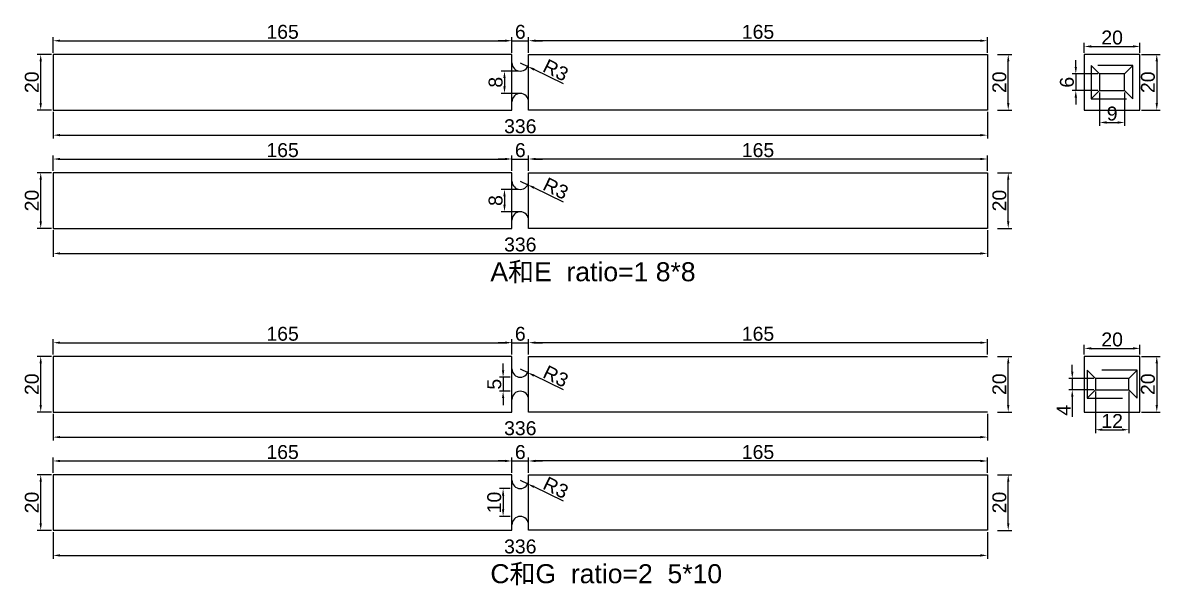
# Model space of a CAD drawing. Header units: millimetres. Extents: x 1455 to 24185, y -7314 to 4772.
# Drawn here: x 16983.2 to 17392.4, y -3336 to -3133.8 of the extents above; entities that cross this region are included whole.
import ezdxf

# ---------------------------------------------------------------- set-up
doc = ezdxf.new("R2010")
doc.units = ezdxf.units.MM
doc.linetypes.add('DASHED', pattern=[19.05, 12.7, -6.35])
doc.styles.get("Standard").update_dxf_attribs({"font": 'arial.ttf'})
doc.dimstyles.new('ISO-25', dxfattribs={"dimtxt": 5, "dimasz": 2.5, "dimexe": 1.25, "dimexo": 0.625, "dimtad": 1, "dimtxsty": 'Standard', "dimcen": 2.5, "dimadec": 0, "dimazin": 0, "dimtfac": 1, "dimtmove": 0, "dimatfit": 3, "dimfxl": 1, "dimarcsym": 0})

# ---------------------------------------------------------------- blocks, each defined once
blk = doc.blocks.new('*D2267')
at = {"color": 0, "lineweight": -2, "transparency": 16777216}
for p, q in [((16993.56, -3145.19), (16988.45, -3145.19)), ((16989.7, -3162.69), (16989.7, -3147.69)), ((16993.56, -3165.19), (16988.45, -3165.19))]:
    blk.add_line(p, q, dxfattribs=at)
at = {"color": 0, "transparency": 16777216}
for points in [[(16989.28, -3147.69), (16990.12, -3147.69), (16989.7, -3145.19)], [(16989.28, -3162.69), (16990.12, -3162.69), (16989.7, -3165.19)]]:
    blk.add_solid(points, dxfattribs=at)
at = {"layer": 'Defpoints', "color": 0, "transparency": 16777216}
for p in [(16989.7, -3145.19), (16994.19, -3145.19), (16994.19, -3165.19)]:
    blk.add_point(p, dxfattribs=at)
at = {"color": 0, "transparency": 16777216, "insert": (16986.52, -3155.19), "char_height": 5, "attachment_point": 5, "rotation": 90}
blk.add_mtext('20', dxfattribs=at)
blk = doc.blocks.new('*D2717')
at = {"color": 0, "lineweight": -2, "transparency": 16777216}
for p, q in [((16994.19, -3144.57), (16994.19, -3139.01)), ((16996.69, -3140.26), (17156.69, -3140.26)), ((17159.19, -3144.57), (17159.19, -3139.01))]:
    blk.add_line(p, q, dxfattribs=at)
at = {"color": 0, "transparency": 16777216}
for points in [[(16996.69, -3139.84), (16996.69, -3140.67), (16994.19, -3140.26)], [(17156.69, -3139.84), (17156.69, -3140.67), (17159.19, -3140.26)]]:
    blk.add_solid(points, dxfattribs=at)
at = {"layer": 'Defpoints', "color": 0, "transparency": 16777216}
for p in [(17159.19, -3140.26), (16994.19, -3145.19), (17159.19, -3145.19)]:
    blk.add_point(p, dxfattribs=at)
at = {"color": 0, "transparency": 16777216, "insert": (17076.69, -3137.08), "char_height": 5, "attachment_point": 5}
blk.add_mtext('165', dxfattribs=at)
blk = doc.blocks.new('*D2268')
at = {"color": 0, "lineweight": -2, "transparency": 16777216}
for p, q in [((17161.56, -3151.19), (17155.26, -3151.19)), ((17156.51, -3153.69), (17156.51, -3156.69)), ((17161.56, -3159.19), (17155.26, -3159.19))]:
    blk.add_line(p, q, dxfattribs=at)
at = {"color": 0, "transparency": 16777216}
for points in [[(17156.09, -3153.69), (17156.92, -3153.69), (17156.51, -3151.19)], [(17156.09, -3156.69), (17156.92, -3156.69), (17156.51, -3159.19)]]:
    blk.add_solid(points, dxfattribs=at)
at = {"layer": 'Defpoints', "color": 0, "transparency": 16777216}
for p in [(17162.19, -3151.19), (17156.51, -3159.19), (17162.19, -3159.19)]:
    blk.add_point(p, dxfattribs=at)
at = {"color": 0, "transparency": 16777216, "insert": (17153.33, -3155.19), "char_height": 5, "attachment_point": 5, "rotation": 90}
blk.add_mtext('8', dxfattribs=at)
blk = doc.blocks.new('*D2269')
at = {"color": 0, "lineweight": -2, "transparency": 16777216}
for p, q in [((17162.19, -3148.19), (17164.89, -3149.5)), ((17177.76, -3155.75), (17167.13, -3150.59))]:
    blk.add_line(p, q, dxfattribs=at)
at = {"color": 0, "transparency": 16777216}
blk.add_solid([(17167.32, -3150.22), (17166.95, -3150.97), (17164.89, -3149.5)], dxfattribs=at)
at = {"layer": 'Defpoints', "color": 0, "transparency": 16777216}
for p in [(17162.19, -3148.19), (17164.89, -3149.5)]:
    blk.add_point(p, dxfattribs=at)
at = {"color": 0, "transparency": 16777216, "insert": (17174.96, -3150.86), "char_height": 5, "attachment_point": 5, "rotation": 334.116}
blk.add_mtext('R3', dxfattribs=at)
blk = doc.blocks.new('*D2270')
at = {"color": 0, "lineweight": -2, "transparency": 16777216}
for p, q in [((17333.83, -3145.19), (17338.94, -3145.19)), ((17337.69, -3162.69), (17337.69, -3147.69)), ((17333.83, -3165.19), (17338.94, -3165.19))]:
    blk.add_line(p, q, dxfattribs=at)
at = {"color": 0, "transparency": 16777216}
for points in [[(17337.28, -3147.69), (17338.11, -3147.69), (17337.69, -3145.19)], [(17337.28, -3162.69), (17338.11, -3162.69), (17337.69, -3165.19)]]:
    blk.add_solid(points, dxfattribs=at)
at = {"layer": 'Defpoints', "color": 0, "transparency": 16777216}
for p in [(17333.21, -3145.19), (17337.69, -3145.19), (17333.21, -3165.19)]:
    blk.add_point(p, dxfattribs=at)
at = {"color": 0, "transparency": 16777216, "insert": (17334.52, -3155.19), "char_height": 5, "attachment_point": 5, "rotation": 90}
blk.add_mtext('20', dxfattribs=at)
blk = doc.blocks.new('*D2718')
at = {"color": 0, "lineweight": -2, "transparency": 16777216}
for p, q in [((17165.19, -3144.57), (17165.19, -3139.01)), ((17327.69, -3140.26), (17167.69, -3140.26)), ((17330.19, -3144.57), (17330.19, -3139.01))]:
    blk.add_line(p, q, dxfattribs=at)
at = {"color": 0, "transparency": 16777216}
for points in [[(17167.69, -3139.84), (17167.69, -3140.67), (17165.19, -3140.26)], [(17327.69, -3139.84), (17327.69, -3140.67), (17330.19, -3140.26)]]:
    blk.add_solid(points, dxfattribs=at)
at = {"layer": 'Defpoints', "color": 0, "transparency": 16777216}
for p in [(17165.19, -3140.26), (17165.19, -3145.19), (17330.19, -3145.19)]:
    blk.add_point(p, dxfattribs=at)
at = {"color": 0, "transparency": 16777216, "insert": (17247.69, -3137.08), "char_height": 5, "attachment_point": 5}
blk.add_mtext('165', dxfattribs=at)
blk = doc.blocks.new('*D2271')
at = {"color": 0, "lineweight": -2, "transparency": 16777216}
for p, q in [((17156.69, -3140.26), (17154.19, -3140.26)), ((17159.19, -3144.57), (17159.19, -3139.01)), ((17159.19, -3140.26), (17165.19, -3140.26)), ((17165.19, -3144.57), (17165.19, -3139.01)), ((17167.69, -3140.26), (17170.19, -3140.26))]:
    blk.add_line(p, q, dxfattribs=at)
at = {"color": 0, "transparency": 16777216}
for points in [[(17156.69, -3139.84), (17156.69, -3140.67), (17159.19, -3140.26)], [(17167.69, -3139.84), (17167.69, -3140.67), (17165.19, -3140.26)]]:
    blk.add_solid(points, dxfattribs=at)
at = {"layer": 'Defpoints', "color": 0, "transparency": 16777216}
for p in [(17165.19, -3140.26), (17159.19, -3145.19), (17165.19, -3145.19)]:
    blk.add_point(p, dxfattribs=at)
at = {"color": 0, "transparency": 16777216, "insert": (17162.19, -3137.08), "char_height": 5, "attachment_point": 5}
blk.add_mtext('6', dxfattribs=at)
blk = doc.blocks.new('*D2272')
at = {"color": 0, "lineweight": -2, "transparency": 16777216}
for p, q in [((16994.19, -3165.82), (16994.19, -3175.46)), ((17330.19, -3165.82), (17330.19, -3175.46)), ((16996.69, -3174.21), (17327.69, -3174.21))]:
    blk.add_line(p, q, dxfattribs=at)
at = {"color": 0, "transparency": 16777216}
for points in [[(16996.69, -3173.79), (16996.69, -3174.62), (16994.19, -3174.21)], [(17327.69, -3173.79), (17327.69, -3174.62), (17330.19, -3174.21)]]:
    blk.add_solid(points, dxfattribs=at)
at = {"layer": 'Defpoints', "color": 0, "transparency": 16777216}
for p in [(16994.19, -3165.19), (17330.19, -3165.19), (17330.19, -3174.21)]:
    blk.add_point(p, dxfattribs=at)
at = {"color": 0, "transparency": 16777216, "insert": (17162.19, -3171.03), "char_height": 5, "attachment_point": 5}
blk.add_mtext('336', dxfattribs=at)
blk = doc.blocks.new('*D2273')
at = {"color": 0, "lineweight": -2, "transparency": 16777216}
for p, q in [((16993.56, -3187.72), (16988.45, -3187.72)), ((16989.7, -3205.22), (16989.7, -3190.22)), ((16993.56, -3207.72), (16988.45, -3207.72))]:
    blk.add_line(p, q, dxfattribs=at)
at = {"color": 0, "transparency": 16777216}
for points in [[(16989.28, -3190.22), (16990.12, -3190.22), (16989.7, -3187.72)], [(16989.28, -3205.22), (16990.12, -3205.22), (16989.7, -3207.72)]]:
    blk.add_solid(points, dxfattribs=at)
at = {"layer": 'Defpoints', "color": 0, "transparency": 16777216}
for p in [(16989.7, -3187.72), (16994.19, -3187.72), (16994.19, -3207.72)]:
    blk.add_point(p, dxfattribs=at)
at = {"color": 0, "transparency": 16777216, "insert": (16986.52, -3197.72), "char_height": 5, "attachment_point": 5, "rotation": 90}
blk.add_mtext('20', dxfattribs=at)
blk = doc.blocks.new('*D2274')
at = {"color": 0, "lineweight": -2, "transparency": 16777216}
for p, q in [((17162.19, -3190.72), (17164.89, -3192.03)), ((17177.76, -3198.28), (17167.13, -3193.12))]:
    blk.add_line(p, q, dxfattribs=at)
at = {"color": 0, "transparency": 16777216}
blk.add_solid([(17167.32, -3192.74), (17166.95, -3193.49), (17164.89, -3192.03)], dxfattribs=at)
at = {"layer": 'Defpoints', "color": 0, "transparency": 16777216}
for p in [(17162.19, -3190.72), (17164.89, -3192.03)]:
    blk.add_point(p, dxfattribs=at)
at = {"color": 0, "transparency": 16777216, "insert": (17174.96, -3193.38), "char_height": 5, "attachment_point": 5, "rotation": 334.116}
blk.add_mtext('R3', dxfattribs=at)
blk = doc.blocks.new('*D2275')
at = {"color": 0, "lineweight": -2, "transparency": 16777216}
for p, q in [((17333.83, -3187.72), (17338.94, -3187.72)), ((17337.69, -3205.22), (17337.69, -3190.22)), ((17333.83, -3207.72), (17338.94, -3207.72))]:
    blk.add_line(p, q, dxfattribs=at)
at = {"color": 0, "transparency": 16777216}
for points in [[(17337.28, -3190.22), (17338.11, -3190.22), (17337.69, -3187.72)], [(17337.28, -3205.22), (17338.11, -3205.22), (17337.69, -3207.72)]]:
    blk.add_solid(points, dxfattribs=at)
at = {"layer": 'Defpoints', "color": 0, "transparency": 16777216}
for p in [(17333.21, -3187.72), (17337.69, -3187.72), (17333.21, -3207.72)]:
    blk.add_point(p, dxfattribs=at)
at = {"color": 0, "transparency": 16777216, "insert": (17334.52, -3197.72), "char_height": 5, "attachment_point": 5, "rotation": 90}
blk.add_mtext('20', dxfattribs=at)
blk = doc.blocks.new('*D2276')
at = {"color": 0, "lineweight": -2, "transparency": 16777216}
for p, q in [((17156.69, -3182.78), (17154.19, -3182.78)), ((17159.19, -3187.09), (17159.19, -3181.53)), ((17159.19, -3182.78), (17165.19, -3182.78)), ((17165.19, -3187.09), (17165.19, -3181.53)), ((17167.69, -3182.78), (17170.19, -3182.78))]:
    blk.add_line(p, q, dxfattribs=at)
at = {"color": 0, "transparency": 16777216}
for points in [[(17156.69, -3182.37), (17156.69, -3183.2), (17159.19, -3182.78)], [(17167.69, -3182.37), (17167.69, -3183.2), (17165.19, -3182.78)]]:
    blk.add_solid(points, dxfattribs=at)
at = {"layer": 'Defpoints', "color": 0, "transparency": 16777216}
for p in [(17165.19, -3182.78), (17159.19, -3187.72), (17165.19, -3187.72)]:
    blk.add_point(p, dxfattribs=at)
at = {"color": 0, "transparency": 16777216, "insert": (17162.19, -3179.61), "char_height": 5, "attachment_point": 5}
blk.add_mtext('6', dxfattribs=at)
blk = doc.blocks.new('*D2283')
at = {"color": 0, "lineweight": -2, "transparency": 16777216}
for p, q in [((17156.01, -3258.75), (17156.01, -3256.25)), ((17158.56, -3261.25), (17154.76, -3261.25)), ((17156.01, -3261.25), (17156.01, -3266.25)), ((17158.56, -3266.25), (17154.76, -3266.25)), ((17156.01, -3268.75), (17156.01, -3271.25))]:
    blk.add_line(p, q, dxfattribs=at)
at = {"color": 0, "transparency": 16777216}
for points in [[(17155.6, -3258.75), (17156.43, -3258.75), (17156.01, -3261.25)], [(17155.6, -3268.75), (17156.43, -3268.75), (17156.01, -3266.25)]]:
    blk.add_solid(points, dxfattribs=at)
at = {"layer": 'Defpoints', "color": 0, "transparency": 16777216}
for p in [(17159.19, -3261.25), (17156.01, -3266.25), (17159.19, -3266.25)]:
    blk.add_point(p, dxfattribs=at)
at = {"color": 0, "transparency": 16777216, "insert": (17152.85, -3263.75), "char_height": 5, "attachment_point": 5, "rotation": 90}
blk.add_mtext('5', dxfattribs=at)
blk = doc.blocks.new('*D2284')
at = {"color": 0, "lineweight": -2, "transparency": 16777216}
for p, q in [((17162.19, -3258.25), (17164.89, -3259.56)), ((17177.76, -3265.81), (17167.13, -3260.65))]:
    blk.add_line(p, q, dxfattribs=at)
at = {"color": 0, "transparency": 16777216}
blk.add_solid([(17167.32, -3260.28), (17166.95, -3261.03), (17164.89, -3259.56)], dxfattribs=at)
at = {"layer": 'Defpoints', "color": 0, "transparency": 16777216}
for p in [(17162.19, -3258.25), (17164.89, -3259.56)]:
    blk.add_point(p, dxfattribs=at)
at = {"color": 0, "transparency": 16777216, "insert": (17174.96, -3260.91), "char_height": 5, "attachment_point": 5, "rotation": 334.116}
blk.add_mtext('R3', dxfattribs=at)
blk = doc.blocks.new('*D2285')
at = {"color": 0, "lineweight": -2, "transparency": 16777216}
for p, q in [((17159.19, -3253.12), (17159.19, -3247.56)), ((17165.19, -3253.12), (17165.19, -3247.56)), ((17156.69, -3248.81), (17154.19, -3248.81)), ((17159.19, -3248.81), (17165.19, -3248.81)), ((17167.69, -3248.81), (17170.19, -3248.81))]:
    blk.add_line(p, q, dxfattribs=at)
at = {"color": 0, "transparency": 16777216}
for points in [[(17156.69, -3248.4), (17156.69, -3249.23), (17159.19, -3248.81)], [(17167.69, -3248.4), (17167.69, -3249.23), (17165.19, -3248.81)]]:
    blk.add_solid(points, dxfattribs=at)
at = {"layer": 'Defpoints', "color": 0, "transparency": 16777216}
for p in [(17165.19, -3248.81), (17159.19, -3253.75), (17165.19, -3253.75)]:
    blk.add_point(p, dxfattribs=at)
at = {"color": 0, "transparency": 16777216, "insert": (17162.19, -3245.64), "char_height": 5, "attachment_point": 5}
blk.add_mtext('6', dxfattribs=at)
blk = doc.blocks.new('*D2286')
at = {"color": 0, "lineweight": -2, "transparency": 16777216}
for p, q in [((17158.56, -3301.28), (17154.76, -3301.28)), ((17156.01, -3303.78), (17156.01, -3308.78)), ((17158.56, -3311.28), (17154.76, -3311.28))]:
    blk.add_line(p, q, dxfattribs=at)
at = {"color": 0, "transparency": 16777216}
for points in [[(17155.6, -3303.78), (17156.43, -3303.78), (17156.01, -3301.28)], [(17155.6, -3308.78), (17156.43, -3308.78), (17156.01, -3311.28)]]:
    blk.add_solid(points, dxfattribs=at)
at = {"layer": 'Defpoints', "color": 0, "transparency": 16777216}
for p in [(17159.19, -3301.28), (17156.01, -3311.28), (17159.19, -3311.28)]:
    blk.add_point(p, dxfattribs=at)
at = {"color": 0, "transparency": 16777216, "insert": (17152.84, -3306.28), "char_height": 5, "attachment_point": 5, "rotation": 90}
blk.add_mtext('10', dxfattribs=at)
blk = doc.blocks.new('*D2287')
at = {"color": 0, "lineweight": -2, "transparency": 16777216}
for p, q in [((17162.19, -3298.28), (17164.89, -3299.59)), ((17177.76, -3305.83), (17167.13, -3300.68))]:
    blk.add_line(p, q, dxfattribs=at)
at = {"color": 0, "transparency": 16777216}
blk.add_solid([(17167.32, -3300.3), (17166.95, -3301.05), (17164.89, -3299.59)], dxfattribs=at)
at = {"layer": 'Defpoints', "color": 0, "transparency": 16777216}
for p in [(17162.19, -3298.28), (17164.89, -3299.59)]:
    blk.add_point(p, dxfattribs=at)
at = {"color": 0, "transparency": 16777216, "insert": (17174.96, -3300.94), "char_height": 5, "attachment_point": 5, "rotation": 334.116}
blk.add_mtext('R3', dxfattribs=at)
blk = doc.blocks.new('*D2288')
at = {"color": 0, "lineweight": -2, "transparency": 16777216}
for p, q in [((17156.69, -3291.34), (17154.19, -3291.34)), ((17159.19, -3295.65), (17159.19, -3290.09)), ((17159.19, -3291.34), (17165.19, -3291.34)), ((17165.19, -3295.65), (17165.19, -3290.09)), ((17167.69, -3291.34), (17170.19, -3291.34))]:
    blk.add_line(p, q, dxfattribs=at)
at = {"color": 0, "transparency": 16777216}
for points in [[(17156.69, -3290.92), (17156.69, -3291.76), (17159.19, -3291.34)], [(17167.69, -3290.92), (17167.69, -3291.76), (17165.19, -3291.34)]]:
    blk.add_solid(points, dxfattribs=at)
at = {"layer": 'Defpoints', "color": 0, "transparency": 16777216}
for p in [(17165.19, -3291.34), (17159.19, -3296.28), (17165.19, -3296.28)]:
    blk.add_point(p, dxfattribs=at)
at = {"color": 0, "transparency": 16777216, "insert": (17162.19, -3288.16), "char_height": 5, "attachment_point": 5}
blk.add_mtext('6', dxfattribs=at)
blk = doc.blocks.new('*D2719')
at = {"color": 0, "lineweight": -2, "transparency": 16777216}
for p, q in [((17361.99, -3149.69), (17361.99, -3147.19)), ((17369.93, -3152.19), (17360.74, -3152.19)), ((17361.99, -3152.19), (17361.99, -3158.19)), ((17369.93, -3158.19), (17360.74, -3158.19)), ((17361.99, -3160.69), (17361.99, -3163.19))]:
    blk.add_line(p, q, dxfattribs=at)
at = {"color": 0, "transparency": 16777216}
for points in [[(17361.58, -3149.69), (17362.41, -3149.69), (17361.99, -3152.19)], [(17361.58, -3160.69), (17362.41, -3160.69), (17361.99, -3158.19)]]:
    blk.add_solid(points, dxfattribs=at)
at = {"layer": 'Defpoints', "color": 0, "transparency": 16777216}
for p in [(17370.56, -3152.19), (17361.99, -3158.19), (17370.56, -3158.19)]:
    blk.add_point(p, dxfattribs=at)
at = {"color": 0, "transparency": 16777216, "insert": (17358.81, -3155.19), "char_height": 5, "attachment_point": 5, "rotation": 90}
blk.add_mtext('6', dxfattribs=at)
blk = doc.blocks.new('*D2720')
at = {"color": 0, "lineweight": -2, "transparency": 16777216}
for p, q in [((17370.56, -3158.82), (17370.56, -3170.9)), ((17379.56, -3158.82), (17379.56, -3170.9)), ((17373.06, -3169.65), (17377.06, -3169.65))]:
    blk.add_line(p, q, dxfattribs=at)
at = {"color": 0, "transparency": 16777216}
for points in [[(17373.06, -3169.23), (17373.06, -3170.07), (17370.56, -3169.65)], [(17377.06, -3169.23), (17377.06, -3170.07), (17379.56, -3169.65)]]:
    blk.add_solid(points, dxfattribs=at)
at = {"layer": 'Defpoints', "color": 0, "transparency": 16777216}
for p in [(17370.56, -3158.19), (17379.56, -3158.19), (17379.56, -3169.65)]:
    blk.add_point(p, dxfattribs=at)
at = {"color": 0, "transparency": 16777216, "insert": (17375.06, -3166.47), "char_height": 5, "attachment_point": 5}
blk.add_mtext('9', dxfattribs=at)
blk = doc.blocks.new('*D2721')
at = {"color": 0, "lineweight": -2, "transparency": 16777216}
for p, q in [((17360.72, -3259.25), (17360.72, -3256.75)), ((17368.43, -3261.75), (17359.47, -3261.75)), ((17360.72, -3261.75), (17360.72, -3265.75)), ((17368.43, -3265.75), (17359.47, -3265.75)), ((17360.72, -3268.25), (17360.72, -3275.46))]:
    blk.add_line(p, q, dxfattribs=at)
at = {"color": 0, "transparency": 16777216}
for points in [[(17360.3, -3259.25), (17361.14, -3259.25), (17360.72, -3261.75)], [(17360.3, -3268.25), (17361.14, -3268.25), (17360.72, -3265.75)]]:
    blk.add_solid(points, dxfattribs=at)
at = {"layer": 'Defpoints', "color": 0, "transparency": 16777216}
for p in [(17369.06, -3261.75), (17360.72, -3265.75), (17369.06, -3265.75)]:
    blk.add_point(p, dxfattribs=at)
at = {"color": 0, "transparency": 16777216, "insert": (17357.59, -3273.1), "char_height": 5, "attachment_point": 5, "rotation": 90}
blk.add_mtext('4', dxfattribs=at)
blk = doc.blocks.new('*D2722')
at = {"color": 0, "lineweight": -2, "transparency": 16777216}
for p, q in [((17369.06, -3266.37), (17369.06, -3281.36)), ((17381.06, -3266.37), (17381.06, -3281.36)), ((17371.56, -3280.11), (17378.56, -3280.11))]:
    blk.add_line(p, q, dxfattribs=at)
at = {"color": 0, "transparency": 16777216}
for points in [[(17371.56, -3279.69), (17371.56, -3280.52), (17369.06, -3280.11)], [(17378.56, -3279.69), (17378.56, -3280.52), (17381.06, -3280.11)]]:
    blk.add_solid(points, dxfattribs=at)
at = {"layer": 'Defpoints', "color": 0, "transparency": 16777216}
for p in [(17369.06, -3265.75), (17381.06, -3265.75), (17381.06, -3280.11)]:
    blk.add_point(p, dxfattribs=at)
at = {"color": 0, "transparency": 16777216, "insert": (17375.06, -3276.97), "char_height": 5, "attachment_point": 5}
blk.add_mtext('12', dxfattribs=at)
blk = doc.blocks.new('*D2297')
at = {"color": 0, "lineweight": -2, "transparency": 16777216}
for p, q in [((17365.06, -3144.57), (17365.06, -3141.06)), ((17385.06, -3144.57), (17385.06, -3141.06)), ((17367.56, -3142.31), (17382.56, -3142.31))]:
    blk.add_line(p, q, dxfattribs=at)
at = {"color": 0, "transparency": 16777216}
for points in [[(17367.56, -3141.89), (17367.56, -3142.72), (17365.06, -3142.31)], [(17382.56, -3141.89), (17382.56, -3142.72), (17385.06, -3142.31)]]:
    blk.add_solid(points, dxfattribs=at)
at = {"layer": 'Defpoints', "color": 0, "transparency": 16777216}
for p in [(17365.06, -3145.19), (17385.06, -3142.31), (17385.06, -3145.19)]:
    blk.add_point(p, dxfattribs=at)
at = {"color": 0, "transparency": 16777216, "insert": (17375.06, -3139.13), "char_height": 5, "attachment_point": 5}
blk.add_mtext('20', dxfattribs=at)
blk = doc.blocks.new('*D2298')
at = {"color": 0, "lineweight": -2, "transparency": 16777216}
for p, q in [((17385.68, -3145.19), (17392.37, -3145.19)), ((17391.12, -3147.69), (17391.12, -3162.69)), ((17385.68, -3165.19), (17392.37, -3165.19))]:
    blk.add_line(p, q, dxfattribs=at)
at = {"color": 0, "transparency": 16777216}
for points in [[(17390.7, -3147.69), (17391.53, -3147.69), (17391.12, -3145.19)], [(17390.7, -3162.69), (17391.53, -3162.69), (17391.12, -3165.19)]]:
    blk.add_solid(points, dxfattribs=at)
at = {"layer": 'Defpoints', "color": 0, "transparency": 16777216}
for p in [(17385.06, -3145.19), (17385.06, -3165.19), (17391.12, -3165.19)]:
    blk.add_point(p, dxfattribs=at)
at = {"color": 0, "transparency": 16777216, "insert": (17387.94, -3155.19), "char_height": 5, "attachment_point": 5, "rotation": 90}
blk.add_mtext('20', dxfattribs=at)
blk = doc.blocks.new('*D2299')
at = {"color": 0, "lineweight": -2, "transparency": 16777216}
for p, q in [((17365.06, -3253.12), (17365.06, -3249.62)), ((17367.56, -3250.87), (17382.56, -3250.87)), ((17385.06, -3253.12), (17385.06, -3249.62))]:
    blk.add_line(p, q, dxfattribs=at)
at = {"color": 0, "transparency": 16777216}
for points in [[(17367.56, -3250.45), (17367.56, -3251.28), (17365.06, -3250.87)], [(17382.56, -3250.45), (17382.56, -3251.28), (17385.06, -3250.87)]]:
    blk.add_solid(points, dxfattribs=at)
at = {"layer": 'Defpoints', "color": 0, "transparency": 16777216}
for p in [(17385.06, -3250.87), (17365.06, -3253.75), (17385.06, -3253.75)]:
    blk.add_point(p, dxfattribs=at)
at = {"color": 0, "transparency": 16777216, "insert": (17375.06, -3247.69), "char_height": 5, "attachment_point": 5}
blk.add_mtext('20', dxfattribs=at)
blk = doc.blocks.new('*D2300')
at = {"color": 0, "lineweight": -2, "transparency": 16777216}
for p, q in [((17385.68, -3253.75), (17392.37, -3253.75)), ((17391.12, -3256.25), (17391.12, -3271.25)), ((17385.68, -3273.75), (17392.37, -3273.75))]:
    blk.add_line(p, q, dxfattribs=at)
at = {"color": 0, "transparency": 16777216}
for points in [[(17390.7, -3256.25), (17391.53, -3256.25), (17391.12, -3253.75)], [(17390.7, -3271.25), (17391.53, -3271.25), (17391.12, -3273.75)]]:
    blk.add_solid(points, dxfattribs=at)
at = {"layer": 'Defpoints', "color": 0, "transparency": 16777216}
for p in [(17385.06, -3253.75), (17385.06, -3273.75), (17391.12, -3273.75)]:
    blk.add_point(p, dxfattribs=at)
at = {"color": 0, "transparency": 16777216, "insert": (17387.94, -3263.75), "char_height": 5, "attachment_point": 5, "rotation": 90}
blk.add_mtext('20', dxfattribs=at)
blk = doc.blocks.new('*D2305')
at = {"color": 0, "lineweight": -2, "transparency": 16777216}
for p, q in [((17161.56, -3193.72), (17155.26, -3193.72)), ((17156.51, -3196.22), (17156.51, -3199.22)), ((17161.56, -3201.72), (17155.26, -3201.72))]:
    blk.add_line(p, q, dxfattribs=at)
at = {"color": 0, "transparency": 16777216}
for points in [[(17156.09, -3196.22), (17156.92, -3196.22), (17156.51, -3193.72)], [(17156.09, -3199.22), (17156.92, -3199.22), (17156.51, -3201.72)]]:
    blk.add_solid(points, dxfattribs=at)
at = {"layer": 'Defpoints', "color": 0, "transparency": 16777216}
for p in [(17162.19, -3193.72), (17156.51, -3201.72), (17162.19, -3201.72)]:
    blk.add_point(p, dxfattribs=at)
at = {"color": 0, "transparency": 16777216, "insert": (17153.33, -3197.72), "char_height": 5, "attachment_point": 5, "rotation": 90}
blk.add_mtext('8', dxfattribs=at)
blk = doc.blocks.new('*D2321')
at = {"color": 0, "lineweight": -2, "transparency": 16777216}
for p, q in [((16994.19, -3187.09), (16994.19, -3181.53)), ((16996.69, -3182.78), (17156.69, -3182.78)), ((17159.19, -3187.09), (17159.19, -3181.53))]:
    blk.add_line(p, q, dxfattribs=at)
at = {"color": 0, "transparency": 16777216}
for points in [[(16996.69, -3182.37), (16996.69, -3183.2), (16994.19, -3182.78)], [(17156.69, -3182.37), (17156.69, -3183.2), (17159.19, -3182.78)]]:
    blk.add_solid(points, dxfattribs=at)
at = {"layer": 'Defpoints', "color": 0, "transparency": 16777216}
for p in [(17159.19, -3182.78), (16994.19, -3187.72), (17159.19, -3187.72)]:
    blk.add_point(p, dxfattribs=at)
at = {"color": 0, "transparency": 16777216, "insert": (17076.69, -3179.61), "char_height": 5, "attachment_point": 5}
blk.add_mtext('165', dxfattribs=at)
blk = doc.blocks.new('*D2322')
at = {"color": 0, "lineweight": -2, "transparency": 16777216}
for p, q in [((17165.19, -3187.09), (17165.19, -3181.53)), ((17327.69, -3182.78), (17167.69, -3182.78)), ((17330.19, -3187.09), (17330.19, -3181.53))]:
    blk.add_line(p, q, dxfattribs=at)
at = {"color": 0, "transparency": 16777216}
for points in [[(17167.69, -3182.37), (17167.69, -3183.2), (17165.19, -3182.78)], [(17327.69, -3182.37), (17327.69, -3183.2), (17330.19, -3182.78)]]:
    blk.add_solid(points, dxfattribs=at)
at = {"layer": 'Defpoints', "color": 0, "transparency": 16777216}
for p in [(17165.19, -3182.78), (17165.19, -3187.72), (17330.19, -3187.72)]:
    blk.add_point(p, dxfattribs=at)
at = {"color": 0, "transparency": 16777216, "insert": (17247.69, -3179.61), "char_height": 5, "attachment_point": 5}
blk.add_mtext('165', dxfattribs=at)
blk = doc.blocks.new('*D2323')
at = {"color": 0, "lineweight": -2, "transparency": 16777216}
for p, q in [((16994.19, -3208.34), (16994.19, -3217.98)), ((17330.19, -3208.34), (17330.19, -3217.98)), ((16996.69, -3216.73), (17327.69, -3216.73))]:
    blk.add_line(p, q, dxfattribs=at)
at = {"color": 0, "transparency": 16777216}
for points in [[(16996.69, -3216.32), (16996.69, -3217.15), (16994.19, -3216.73)], [(17327.69, -3216.32), (17327.69, -3217.15), (17330.19, -3216.73)]]:
    blk.add_solid(points, dxfattribs=at)
at = {"layer": 'Defpoints', "color": 0, "transparency": 16777216}
for p in [(16994.19, -3207.72), (17330.19, -3207.72), (17330.19, -3216.73)]:
    blk.add_point(p, dxfattribs=at)
at = {"color": 0, "transparency": 16777216, "insert": (17162.19, -3213.55), "char_height": 5, "attachment_point": 5}
blk.add_mtext('336', dxfattribs=at)
blk = doc.blocks.new('*D2324')
at = {"color": 0, "lineweight": -2, "transparency": 16777216}
for p, q in [((16993.56, -3253.75), (16988.45, -3253.75)), ((16989.7, -3271.25), (16989.7, -3256.25)), ((16993.56, -3273.75), (16988.45, -3273.75))]:
    blk.add_line(p, q, dxfattribs=at)
at = {"color": 0, "transparency": 16777216}
for points in [[(16989.28, -3256.25), (16990.12, -3256.25), (16989.7, -3253.75)], [(16989.28, -3271.25), (16990.12, -3271.25), (16989.7, -3273.75)]]:
    blk.add_solid(points, dxfattribs=at)
at = {"layer": 'Defpoints', "color": 0, "transparency": 16777216}
for p in [(16989.7, -3253.75), (16994.19, -3253.75), (16994.19, -3273.75)]:
    blk.add_point(p, dxfattribs=at)
at = {"color": 0, "transparency": 16777216, "insert": (16986.52, -3263.75), "char_height": 5, "attachment_point": 5, "rotation": 90}
blk.add_mtext('20', dxfattribs=at)
blk = doc.blocks.new('*D2786')
at = {"color": 0, "lineweight": -2, "transparency": 16777216}
for p, q in [((16994.19, -3253.12), (16994.19, -3247.56)), ((17159.19, -3253.12), (17159.19, -3247.56)), ((16996.69, -3248.81), (17156.69, -3248.81))]:
    blk.add_line(p, q, dxfattribs=at)
at = {"color": 0, "transparency": 16777216}
for points in [[(16996.69, -3248.4), (16996.69, -3249.23), (16994.19, -3248.81)], [(17156.69, -3248.4), (17156.69, -3249.23), (17159.19, -3248.81)]]:
    blk.add_solid(points, dxfattribs=at)
at = {"layer": 'Defpoints', "color": 0, "transparency": 16777216}
for p in [(17159.19, -3248.81), (16994.19, -3253.75), (17159.19, -3253.75)]:
    blk.add_point(p, dxfattribs=at)
at = {"color": 0, "transparency": 16777216, "insert": (17076.69, -3245.64), "char_height": 5, "attachment_point": 5}
blk.add_mtext('165', dxfattribs=at)
blk = doc.blocks.new('*D2325')
at = {"color": 0, "lineweight": -2, "transparency": 16777216}
for p, q in [((17333.83, -3253.75), (17338.94, -3253.75)), ((17337.69, -3271.25), (17337.69, -3256.25)), ((17333.83, -3273.75), (17338.94, -3273.75))]:
    blk.add_line(p, q, dxfattribs=at)
at = {"color": 0, "transparency": 16777216}
for points in [[(17337.28, -3256.25), (17338.11, -3256.25), (17337.69, -3253.75)], [(17337.28, -3271.25), (17338.11, -3271.25), (17337.69, -3273.75)]]:
    blk.add_solid(points, dxfattribs=at)
at = {"layer": 'Defpoints', "color": 0, "transparency": 16777216}
for p in [(17333.21, -3253.75), (17337.69, -3253.75), (17333.21, -3273.75)]:
    blk.add_point(p, dxfattribs=at)
at = {"color": 0, "transparency": 16777216, "insert": (17334.52, -3263.75), "char_height": 5, "attachment_point": 5, "rotation": 90}
blk.add_mtext('20', dxfattribs=at)
blk = doc.blocks.new('*D2787')
at = {"color": 0, "lineweight": -2, "transparency": 16777216}
for p, q in [((17165.19, -3253.12), (17165.19, -3247.56)), ((17330.19, -3253.12), (17330.19, -3247.56)), ((17327.69, -3248.81), (17167.69, -3248.81))]:
    blk.add_line(p, q, dxfattribs=at)
at = {"color": 0, "transparency": 16777216}
for points in [[(17167.69, -3248.4), (17167.69, -3249.23), (17165.19, -3248.81)], [(17327.69, -3248.4), (17327.69, -3249.23), (17330.19, -3248.81)]]:
    blk.add_solid(points, dxfattribs=at)
at = {"layer": 'Defpoints', "color": 0, "transparency": 16777216}
for p in [(17165.19, -3248.81), (17165.19, -3253.75), (17330.19, -3253.75)]:
    blk.add_point(p, dxfattribs=at)
at = {"color": 0, "transparency": 16777216, "insert": (17247.69, -3245.64), "char_height": 5, "attachment_point": 5}
blk.add_mtext('165', dxfattribs=at)
blk = doc.blocks.new('*D2326')
at = {"color": 0, "lineweight": -2, "transparency": 16777216}
for p, q in [((16994.19, -3274.37), (16994.19, -3284.02)), ((17330.19, -3274.37), (17330.19, -3284.02)), ((16996.69, -3282.77), (17327.69, -3282.77))]:
    blk.add_line(p, q, dxfattribs=at)
at = {"color": 0, "transparency": 16777216}
for points in [[(16996.69, -3282.35), (16996.69, -3283.18), (16994.19, -3282.77)], [(17327.69, -3282.35), (17327.69, -3283.18), (17330.19, -3282.77)]]:
    blk.add_solid(points, dxfattribs=at)
at = {"layer": 'Defpoints', "color": 0, "transparency": 16777216}
for p in [(16994.19, -3273.75), (17330.19, -3273.75), (17330.19, -3282.77)]:
    blk.add_point(p, dxfattribs=at)
at = {"color": 0, "transparency": 16777216, "insert": (17162.19, -3279.59), "char_height": 5, "attachment_point": 5}
blk.add_mtext('336', dxfattribs=at)
blk = doc.blocks.new('*D2327')
at = {"color": 0, "lineweight": -2, "transparency": 16777216}
for p, q in [((16993.56, -3296.28), (16988.45, -3296.28)), ((16989.7, -3313.78), (16989.7, -3298.78)), ((16993.56, -3316.28), (16988.45, -3316.28))]:
    blk.add_line(p, q, dxfattribs=at)
at = {"color": 0, "transparency": 16777216}
for points in [[(16989.28, -3298.78), (16990.12, -3298.78), (16989.7, -3296.28)], [(16989.28, -3313.78), (16990.12, -3313.78), (16989.7, -3316.28)]]:
    blk.add_solid(points, dxfattribs=at)
at = {"layer": 'Defpoints', "color": 0, "transparency": 16777216}
for p in [(16989.7, -3296.28), (16994.19, -3296.28), (16994.19, -3316.28)]:
    blk.add_point(p, dxfattribs=at)
at = {"color": 0, "transparency": 16777216, "insert": (16986.52, -3306.28), "char_height": 5, "attachment_point": 5, "rotation": 90}
blk.add_mtext('20', dxfattribs=at)
blk = doc.blocks.new('*D2328')
at = {"color": 0, "lineweight": -2, "transparency": 16777216}
for p, q in [((17333.83, -3296.28), (17338.94, -3296.28)), ((17337.69, -3313.78), (17337.69, -3298.78)), ((17333.83, -3316.28), (17338.94, -3316.28))]:
    blk.add_line(p, q, dxfattribs=at)
at = {"color": 0, "transparency": 16777216}
for points in [[(17337.28, -3298.78), (17338.11, -3298.78), (17337.69, -3296.28)], [(17337.28, -3313.78), (17338.11, -3313.78), (17337.69, -3316.28)]]:
    blk.add_solid(points, dxfattribs=at)
at = {"layer": 'Defpoints', "color": 0, "transparency": 16777216}
for p in [(17333.21, -3296.28), (17337.69, -3296.28), (17333.21, -3316.28)]:
    blk.add_point(p, dxfattribs=at)
at = {"color": 0, "transparency": 16777216, "insert": (17334.52, -3306.28), "char_height": 5, "attachment_point": 5, "rotation": 90}
blk.add_mtext('20', dxfattribs=at)
blk = doc.blocks.new('*D2329')
at = {"color": 0, "lineweight": -2, "transparency": 16777216}
for p, q in [((16994.19, -3295.65), (16994.19, -3290.09)), ((16996.69, -3291.34), (17156.69, -3291.34)), ((17159.19, -3295.65), (17159.19, -3290.09))]:
    blk.add_line(p, q, dxfattribs=at)
at = {"color": 0, "transparency": 16777216}
for points in [[(16996.69, -3290.92), (16996.69, -3291.76), (16994.19, -3291.34)], [(17156.69, -3290.92), (17156.69, -3291.76), (17159.19, -3291.34)]]:
    blk.add_solid(points, dxfattribs=at)
at = {"layer": 'Defpoints', "color": 0, "transparency": 16777216}
for p in [(17159.19, -3291.34), (16994.19, -3296.28), (17159.19, -3296.28)]:
    blk.add_point(p, dxfattribs=at)
at = {"color": 0, "transparency": 16777216, "insert": (17076.69, -3288.16), "char_height": 5, "attachment_point": 5}
blk.add_mtext('165', dxfattribs=at)
blk = doc.blocks.new('*D2330')
at = {"color": 0, "lineweight": -2, "transparency": 16777216}
for p, q in [((17165.19, -3295.65), (17165.19, -3290.09)), ((17327.69, -3291.34), (17167.69, -3291.34)), ((17330.19, -3295.65), (17330.19, -3290.09))]:
    blk.add_line(p, q, dxfattribs=at)
at = {"color": 0, "transparency": 16777216}
for points in [[(17167.69, -3290.92), (17167.69, -3291.76), (17165.19, -3291.34)], [(17327.69, -3290.92), (17327.69, -3291.76), (17330.19, -3291.34)]]:
    blk.add_solid(points, dxfattribs=at)
at = {"layer": 'Defpoints', "color": 0, "transparency": 16777216}
for p in [(17165.19, -3291.34), (17165.19, -3296.28), (17330.19, -3296.28)]:
    blk.add_point(p, dxfattribs=at)
at = {"color": 0, "transparency": 16777216, "insert": (17247.69, -3288.16), "char_height": 5, "attachment_point": 5}
blk.add_mtext('165', dxfattribs=at)
blk = doc.blocks.new('*D2331')
at = {"color": 0, "lineweight": -2, "transparency": 16777216}
for p, q in [((16994.19, -3316.9), (16994.19, -3326.54)), ((17330.19, -3316.9), (17330.19, -3326.54)), ((16996.69, -3325.29), (17327.69, -3325.29))]:
    blk.add_line(p, q, dxfattribs=at)
at = {"color": 0, "transparency": 16777216}
for points in [[(16996.69, -3324.88), (16996.69, -3325.71), (16994.19, -3325.29)], [(17327.69, -3324.88), (17327.69, -3325.71), (17330.19, -3325.29)]]:
    blk.add_solid(points, dxfattribs=at)
at = {"layer": 'Defpoints', "color": 0, "transparency": 16777216}
for p in [(16994.19, -3316.28), (17330.19, -3316.28), (17330.19, -3325.29)]:
    blk.add_point(p, dxfattribs=at)
at = {"color": 0, "transparency": 16777216, "insert": (17162.19, -3322.11), "char_height": 5, "attachment_point": 5}
blk.add_mtext('336', dxfattribs=at)

msp = doc.modelspace()

# ---------------------------------------------------------------- linework, layer by layer
for p, q in [((16994.186, -3145.192), (16994.186, -3165.192)), ((17159.186, -3145.192), (16994.186, -3145.192)), ((17159.186, -3165.192), (17159.186, -3145.192)), ((17165.186, -3165.192), (17165.186, -3145.192)), ((17165.186, -3145.192), (17330.186, -3145.192)), ((17330.186, -3145.192), (17330.186, -3165.192)), ((17385.058, -3145.192), (17365.058, -3145.192)), ((17365.058, -3145.192), (17365.058, -3165.192)), ((17385.058, -3165.192), (17385.058, -3145.192)), ((16994.186, -3165.192), (17159.186, -3165.192)), ((17330.186, -3165.192), (17165.186, -3165.192)), ((17365.058, -3165.192), (17385.058, -3165.192)), ((16994.186, -3187.719), (16994.186, -3207.719)), ((17159.186, -3187.719), (16994.186, -3187.719)), ((17159.186, -3207.719), (17159.186, -3187.719)), ((17165.186, -3207.719), (17165.186, -3187.719)), ((17165.186, -3187.719), (17330.186, -3187.719)), ((17330.186, -3187.719), (17330.186, -3207.719)), ((16994.186, -3207.719), (17159.186, -3207.719)), ((17330.186, -3207.719), (17165.186, -3207.719)), ((16994.186, -3253.75), (16994.186, -3273.75)), ((17159.186, -3253.75), (16994.186, -3253.75)), ((17159.186, -3273.75), (17159.186, -3253.75)), ((17165.186, -3273.75), (17165.186, -3253.75)), ((17165.186, -3253.75), (17330.186, -3253.75)), ((17385.058, -3253.75), (17365.058, -3253.75)), ((17365.058, -3253.75), (17365.058, -3273.75)), ((17385.058, -3273.75), (17385.058, -3253.75)), ((17366.058, -3258.75), (17369.058, -3261.75)), ((17381.058, -3261.75), (17384.058, -3258.75)), ((17369.058, -3265.75), (17366.058, -3268.75)), ((17381.058, -3265.75), (17384.058, -3268.75)), ((16994.186, -3273.75), (17159.186, -3273.75)), ((17330.186, -3273.75), (17165.186, -3273.75)), ((17365.058, -3273.75), (17385.058, -3273.75)), ((16994.186, -3296.276), (16994.186, -3316.276)), ((17159.186, -3296.276), (16994.186, -3296.276)), ((17159.186, -3316.276), (17159.186, -3296.276)), ((17165.186, -3316.276), (17165.186, -3296.276)), ((17165.186, -3296.276), (17330.186, -3296.276)), ((17330.186, -3296.276), (17330.186, -3316.276)), ((16994.186, -3316.276), (17159.186, -3316.276)), ((17330.186, -3316.276), (17165.186, -3316.276))]:
    msp.add_line(p, q)
at = {"linetype": 'DASHED'}
for p, q in [((17382.558, -3149.192), (17367.558, -3149.192)), ((17367.558, -3149.192), (17367.558, -3161.192)), ((17367.558, -3149.192), (17370.558, -3152.192)), ((17382.558, -3149.192), (17379.558, -3152.192)), ((17382.558, -3161.192), (17382.558, -3149.192)), ((17379.558, -3152.192), (17370.558, -3152.192)), ((17370.558, -3152.192), (17370.558, -3158.192)), ((17379.558, -3158.192), (17379.558, -3152.192)), ((17370.558, -3158.192), (17367.558, -3161.192)), ((17370.558, -3158.192), (17379.558, -3158.192)), ((17379.558, -3158.192), (17382.558, -3161.192)), ((17367.558, -3161.192), (17382.558, -3161.192)), ((17384.058, -3258.75), (17366.058, -3258.75)), ((17366.058, -3258.75), (17366.058, -3268.75)), ((17384.058, -3268.75), (17384.058, -3258.75)), ((17381.058, -3261.75), (17369.058, -3261.75)), ((17369.058, -3261.75), (17369.058, -3265.75)), ((17381.058, -3265.75), (17381.058, -3261.75)), ((17366.058, -3268.75), (17384.058, -3268.75)), ((17369.058, -3265.75), (17381.058, -3265.75))]:
    msp.add_line(p, q, dxfattribs=at)
for centre, start, end in [((17162.186, -3148.192), 180, 0), ((17162.186, -3162.192), 0, 180), ((17162.186, -3190.719), 180, 0), ((17162.186, -3204.719), 0, 180), ((17162.186, -3258.25), 180, 0), ((17162.186, -3269.25), 0, 180), ((17162.186, -3298.276), 180, 0), ((17162.186, -3314.276), 0, 180)]:
    msp.add_arc(centre, 3, start, end)

# ---------------------------------------------------------------- texts
for s, p in [('A和E  ratio=1 8*8', (17151.426, -3226.733)), ('C和G  ratio=2  5*10', (17151.426, -3335.29))]:
    msp.add_text(s, height=6.83588).set_placement(p)

# ---------------------------------------------------------------- dimensions: what is measured, and where the dimension line sits
for p1, p2, distance, picture, middle in [((16994.186, -3145.192), (17159.186, -3145.192), 4.935, '*D2717', (17076.686, -3137.079)), ((17159.186, -3145.192), (17165.186, -3145.192), 4.935, '*D2271', (17162.186, -3137.079)), ((17330.186, -3145.192), (17165.186, -3145.192), -4.935, '*D2718', (17247.686, -3137.079)), ((17365.058, -3145.192), (17385.058, -3145.192), 2.884, '*D2297', (17375.058, -3139.13)), ((16994.186, -3165.192), (16994.186, -3145.192), 4.487, '*D2267', (16986.522, -3155.192)), ((17333.207, -3165.192), (17333.207, -3145.192), -4.487, '*D2270', (17334.516, -3155.192)), ((17385.058, -3145.192), (17385.058, -3165.192), 6.057, '*D2298', (17387.938, -3155.192)), ((17370.558, -3152.192), (17370.558, -3158.192), -8.566, '*D2719', (17358.814, -3155.192)), ((17162.186, -3151.192), (17162.186, -3159.192), -5.68, '*D2268', (17153.328, -3155.192)), ((17370.558, -3158.192), (17379.558, -3158.192), -11.459, '*D2720', (17375.058, -3166.473)), ((16994.186, -3165.192), (17330.186, -3165.192), -9.016, '*D2272', (17162.186, -3171.028)), ((16994.186, -3187.719), (17159.186, -3187.719), 4.935, '*D2321', (17076.686, -3179.606)), ((17159.186, -3187.719), (17165.186, -3187.719), 4.935, '*D2276', (17162.186, -3179.606)), ((17330.186, -3187.719), (17165.186, -3187.719), -4.935, '*D2322', (17247.686, -3179.606)), ((16994.186, -3207.719), (16994.186, -3187.719), 4.487, '*D2273', (16986.522, -3197.719)), ((17333.207, -3207.719), (17333.207, -3187.719), -4.487, '*D2275', (17334.516, -3197.719)), ((17162.186, -3193.719), (17162.186, -3201.719), -5.68, '*D2305', (17153.328, -3197.719)), ((16994.186, -3207.719), (17330.186, -3207.719), -9.016, '*D2323', (17162.186, -3213.555)), ((16994.186, -3253.75), (17159.186, -3253.75), 4.935, '*D2786', (17076.686, -3245.637)), ((17159.186, -3253.75), (17165.186, -3253.75), 4.935, '*D2285', (17162.186, -3245.637)), ((17330.186, -3253.75), (17165.186, -3253.75), -4.935, '*D2787', (17247.686, -3245.637)), ((17365.058, -3253.75), (17385.058, -3253.75), 2.884, '*D2299', (17375.058, -3247.688)), ((16994.186, -3273.75), (16994.186, -3253.75), 4.487, '*D2324', (16986.522, -3263.75)), ((17159.186, -3261.25), (17159.186, -3266.25), -3.173, '*D2283', (17152.846, -3263.75)), ((17333.207, -3273.75), (17333.207, -3253.75), -4.487, '*D2325', (17334.516, -3263.75)), ((17385.058, -3253.75), (17385.058, -3273.75), 6.057, '*D2300', (17387.938, -3263.75)), ((17369.058, -3261.75), (17369.058, -3265.75), -8.34, '*D2721', (17357.593, -3273.104)), ((17369.058, -3265.75), (17381.058, -3265.75), -14.358, '*D2722', (17375.058, -3276.973)), ((16994.186, -3273.75), (17330.186, -3273.75), -9.016, '*D2326', (17162.186, -3279.586)), ((16994.186, -3296.276), (17159.186, -3296.276), 4.935, '*D2329', (17076.686, -3288.164)), ((17159.186, -3296.276), (17165.186, -3296.276), 4.935, '*D2288', (17162.186, -3288.164)), ((17330.186, -3296.276), (17165.186, -3296.276), -4.935, '*D2330', (17247.686, -3288.164)), ((16994.186, -3316.276), (16994.186, -3296.276), 4.487, '*D2327', (16986.522, -3306.276)), ((17333.207, -3316.276), (17333.207, -3296.276), -4.487, '*D2328', (17334.516, -3306.276)), ((17159.186, -3301.276), (17159.186, -3311.276), -3.173, '*D2286', (17152.835, -3306.276)), ((16994.186, -3316.276), (17330.186, -3316.276), -9.016, '*D2331', (17162.186, -3322.113))]:
    dim = msp.add_aligned_dim(p1=p1, p2=p2, distance=distance, dimstyle='ISO-25')
    dim.commit()
    dim.dimension.update_dxf_attribs({"geometry": picture, "text_midpoint": middle})
for center, mpoint, picture, middle in [((17162.186, -3148.192), (17164.885, -3149.502), '*D2269', (17174.961, -3150.856)), ((17162.186, -3190.719), (17164.885, -3192.028), '*D2274', (17174.961, -3193.383)), ((17162.186, -3258.25), (17164.885, -3259.559), '*D2284', (17174.961, -3260.914)), ((17162.186, -3298.276), (17164.885, -3299.586), '*D2287', (17174.961, -3300.941))]:
    dim = msp.add_radius_dim(center=center, mpoint=mpoint, dimstyle='ISO-25')
    dim.commit()
    dim.dimension.update_dxf_attribs({"geometry": picture, "text_midpoint": middle})

doc.saveas('drawing.dxf')
